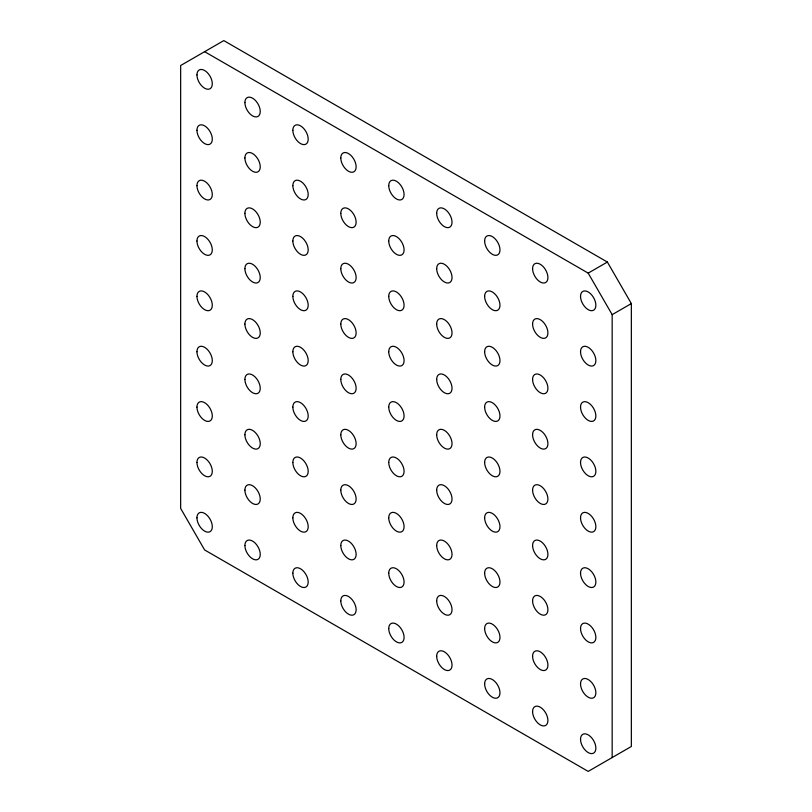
<?xml version="1.0" encoding="UTF-8"?>
<svg xmlns="http://www.w3.org/2000/svg" width="812" height="812" viewBox="0 0 812 812"><rect width="100%" height="100%" fill="white"/><g stroke="black" fill="none" stroke-linecap="round" stroke-linejoin="round"><path stroke-width="1.22" d="M204.624 51.674L588.192 273.126L607.376 262.053L631.35 303.576L631.35 746.482L588.192 771.4L204.624 549.947L180.65 508.424L180.65 65.518L223.807 40.6L607.376 262.053M612.167 757.555L612.167 314.65L631.35 303.576M588.192 273.126L612.167 314.65M580.529 517.833A10.85 6.263 60 0 0 592.029 532.144A10.85 6.263 60 0 0 592.029 516.808A10.85 6.263 60 0 0 580.529 517.833M580.529 296.38A10.85 6.263 60 0 0 592.029 310.692A10.85 6.263 60 0 0 592.029 295.355A10.85 6.263 60 0 0 580.529 296.38M580.529 462.475A10.85 6.263 60 0 0 592.029 476.786A10.85 6.263 60 0 0 592.029 461.439A10.85 6.263 60 0 0 580.529 462.475M532.581 490.154A10.85 6.263 60 0 0 544.081 504.465A10.85 6.263 60 0 0 544.081 489.128A10.85 6.263 60 0 0 532.581 490.154M532.581 268.701A10.85 6.263 60 0 0 544.081 283.012A10.85 6.263 60 0 0 544.081 267.666A10.85 6.263 60 0 0 532.581 268.701M532.581 545.512A10.85 6.263 60 0 0 544.081 559.833A10.85 6.263 60 0 0 544.081 544.487A10.85 6.263 60 0 0 532.581 545.512M532.581 324.059A10.85 6.263 60 0 0 544.081 338.371A10.85 6.263 60 0 0 544.081 323.034A10.85 6.263 60 0 0 532.581 324.059M532.581 379.427A10.85 6.263 60 0 0 544.081 393.739A10.85 6.263 60 0 0 544.081 378.392A10.85 6.263 60 0 0 532.581 379.427M580.529 351.738A10.85 6.263 60 0 0 592.029 366.06A10.85 6.263 60 0 0 592.029 350.713A10.85 6.263 60 0 0 580.529 351.738M532.581 600.88A10.85 6.263 60 0 0 544.081 615.192A10.85 6.263 60 0 0 544.081 599.855A10.85 6.263 60 0 0 532.581 600.88M532.581 656.248A10.85 6.263 60 0 0 544.081 670.56A10.85 6.263 60 0 0 544.081 655.213A10.85 6.263 60 0 0 532.581 656.248M532.581 711.606A10.85 6.263 60 0 0 544.081 725.918A10.85 6.263 60 0 0 544.081 710.581A10.85 6.263 60 0 0 532.581 711.606M580.529 407.106A10.85 6.263 60 0 0 592.029 421.418A10.85 6.263 60 0 0 592.029 406.081A10.85 6.263 60 0 0 580.529 407.106M580.529 683.927A10.85 6.263 60 0 0 592.029 698.239A10.85 6.263 60 0 0 592.029 682.902A10.85 6.263 60 0 0 580.529 683.927M580.529 628.559A10.85 6.263 60 0 0 592.029 642.881A10.85 6.263 60 0 0 592.029 627.534A10.85 6.263 60 0 0 580.529 628.559M580.529 573.201A10.85 6.263 60 0 0 592.029 587.512A10.85 6.263 60 0 0 592.029 572.166A10.85 6.263 60 0 0 580.529 573.201M580.529 739.285A10.85 6.263 60 0 0 592.029 753.607A10.85 6.263 60 0 0 592.029 738.26A10.85 6.263 60 0 0 580.529 739.285M532.581 434.785A10.85 6.263 60 0 0 544.081 449.107A10.85 6.263 60 0 0 544.081 433.76A10.85 6.263 60 0 0 532.581 434.785M484.632 241.012A10.85 6.263 60 0 0 496.142 255.333A10.85 6.263 60 0 0 496.142 239.987A10.85 6.263 60 0 0 484.632 241.012M484.632 296.38A10.85 6.263 60 0 0 496.142 310.692A10.85 6.263 60 0 0 496.142 295.355A10.85 6.263 60 0 0 484.632 296.38M484.632 351.738A10.85 6.263 60 0 0 496.142 366.06A10.85 6.263 60 0 0 496.142 350.713A10.85 6.263 60 0 0 484.632 351.738M484.632 407.106A10.85 6.263 60 0 0 496.142 421.418A10.85 6.263 60 0 0 496.142 406.081A10.85 6.263 60 0 0 484.632 407.106M484.632 462.475A10.85 6.263 60 0 0 496.142 476.786A10.85 6.263 60 0 0 496.142 461.439A10.85 6.263 60 0 0 484.632 462.475M484.632 517.833A10.85 6.263 60 0 0 496.142 532.144A10.85 6.263 60 0 0 496.142 516.808A10.85 6.263 60 0 0 484.632 517.833M484.632 573.201A10.85 6.263 60 0 0 496.142 587.512A10.85 6.263 60 0 0 496.142 572.166A10.85 6.263 60 0 0 484.632 573.201M484.632 628.559A10.85 6.263 60 0 0 496.142 642.881A10.85 6.263 60 0 0 496.142 627.534A10.85 6.263 60 0 0 484.632 628.559M484.632 683.927A10.85 6.263 60 0 0 496.142 698.239A10.85 6.263 60 0 0 496.142 682.902A10.85 6.263 60 0 0 484.632 683.927M436.683 213.333A10.85 6.263 60 0 0 448.194 227.644A10.85 6.263 60 0 0 448.194 212.308A10.85 6.263 60 0 0 436.683 213.333M436.683 268.701A10.85 6.263 60 0 0 448.194 283.012A10.85 6.263 60 0 0 448.194 267.666A10.85 6.263 60 0 0 436.683 268.701M436.683 324.059A10.85 6.263 60 0 0 448.194 338.381A10.85 6.263 60 0 0 448.194 323.034A10.85 6.263 60 0 0 436.683 324.059M436.683 379.427A10.85 6.263 60 0 0 448.194 393.739A10.85 6.263 60 0 0 448.194 378.392A10.85 6.263 60 0 0 436.683 379.427M436.683 434.785A10.85 6.263 60 0 0 448.194 449.107A10.85 6.263 60 0 0 448.194 433.76A10.85 6.263 60 0 0 436.683 434.785M436.683 490.154A10.85 6.263 60 0 0 448.194 504.465A10.85 6.263 60 0 0 448.194 489.128A10.85 6.263 60 0 0 436.683 490.154M436.683 545.512A10.85 6.263 60 0 0 448.194 559.833A10.85 6.263 60 0 0 448.194 544.487A10.85 6.263 60 0 0 436.683 545.512M436.683 600.88A10.85 6.263 60 0 0 448.194 615.192A10.85 6.263 60 0 0 448.194 599.855A10.85 6.263 60 0 0 436.683 600.88M436.683 656.248A10.85 6.263 60 0 0 448.194 670.56A10.85 6.263 60 0 0 448.194 655.213A10.85 6.263 60 0 0 436.683 656.248M388.735 185.654A10.85 6.263 60 0 0 400.245 199.965A10.85 6.263 60 0 0 400.245 184.628A10.85 6.263 60 0 0 388.735 185.654M388.735 241.012A10.85 6.263 60 0 0 400.245 255.333A10.85 6.263 60 0 0 400.245 239.987A10.85 6.263 60 0 0 388.735 241.012M388.735 296.38A10.85 6.263 60 0 0 400.245 310.692A10.85 6.263 60 0 0 400.245 295.355A10.85 6.263 60 0 0 388.735 296.38M388.735 351.748A10.85 6.263 60 0 0 400.245 366.06A10.85 6.263 60 0 0 400.245 350.713A10.85 6.263 60 0 0 388.735 351.748M388.735 407.106A10.85 6.263 60 0 0 400.245 421.418A10.85 6.263 60 0 0 400.245 406.081A10.85 6.263 60 0 0 388.735 407.106M388.735 462.475A10.85 6.263 60 0 0 400.245 476.786A10.85 6.263 60 0 0 400.245 461.439A10.85 6.263 60 0 0 388.735 462.475M388.735 517.833A10.85 6.263 60 0 0 400.245 532.154A10.85 6.263 60 0 0 400.245 516.808A10.85 6.263 60 0 0 388.735 517.833M388.735 573.201A10.85 6.263 60 0 0 400.245 587.512A10.85 6.263 60 0 0 400.245 572.176A10.85 6.263 60 0 0 388.735 573.201M388.735 628.559A10.85 6.263 60 0 0 400.245 642.881A10.85 6.263 60 0 0 400.245 627.534A10.85 6.263 60 0 0 388.735 628.559M340.796 157.975A10.85 6.263 60 0 0 352.296 172.286A10.85 6.263 60 0 0 352.296 156.939A10.85 6.263 60 0 0 340.796 157.975M340.796 213.333A10.85 6.263 60 0 0 352.296 227.644A10.85 6.263 60 0 0 352.296 212.308A10.85 6.263 60 0 0 340.796 213.333M340.796 268.701A10.85 6.263 60 0 0 352.296 283.012A10.85 6.263 60 0 0 352.296 267.666A10.85 6.263 60 0 0 340.796 268.701M340.796 324.059A10.85 6.263 60 0 0 352.296 338.381A10.85 6.263 60 0 0 352.296 323.034A10.85 6.263 60 0 0 340.796 324.059M340.796 379.427A10.85 6.263 60 0 0 352.296 393.739A10.85 6.263 60 0 0 352.296 378.402A10.85 6.263 60 0 0 340.796 379.427M340.796 434.785A10.85 6.263 60 0 0 352.296 449.107A10.85 6.263 60 0 0 352.296 433.76A10.85 6.263 60 0 0 340.796 434.785M340.796 490.154A10.85 6.263 60 0 0 352.296 504.465A10.85 6.263 60 0 0 352.296 489.128A10.85 6.263 60 0 0 340.796 490.154M340.796 545.522A10.85 6.263 60 0 0 352.296 559.833A10.85 6.263 60 0 0 352.296 544.487A10.85 6.263 60 0 0 340.796 545.522M340.796 600.88A10.85 6.263 60 0 0 352.296 615.192A10.85 6.263 60 0 0 352.296 599.855A10.85 6.263 60 0 0 340.796 600.88M292.848 130.285A10.85 6.263 60 0 0 304.358 144.607A10.85 6.263 60 0 0 304.358 129.26A10.85 6.263 60 0 0 292.848 130.285M292.848 185.654A10.85 6.263 60 0 0 304.358 199.965A10.85 6.263 60 0 0 304.358 184.628A10.85 6.263 60 0 0 292.848 185.654M292.848 241.012A10.85 6.263 60 0 0 304.358 255.333A10.85 6.263 60 0 0 304.358 239.987A10.85 6.263 60 0 0 292.848 241.012M292.848 296.38A10.85 6.263 60 0 0 304.358 310.692A10.85 6.263 60 0 0 304.358 295.355A10.85 6.263 60 0 0 292.848 296.38M292.848 351.748A10.85 6.263 60 0 0 304.358 366.06A10.85 6.263 60 0 0 304.358 350.713A10.85 6.263 60 0 0 292.848 351.748M292.848 407.106A10.85 6.263 60 0 0 304.358 421.428A10.85 6.263 60 0 0 304.358 406.081A10.85 6.263 60 0 0 292.848 407.106M292.848 462.475A10.85 6.263 60 0 0 304.358 476.786A10.85 6.263 60 0 0 304.358 461.439A10.85 6.263 60 0 0 292.848 462.475M292.848 517.833A10.85 6.263 60 0 0 304.358 532.154A10.85 6.263 60 0 0 304.358 516.808A10.85 6.263 60 0 0 292.848 517.833M292.848 573.201A10.85 6.263 60 0 0 304.358 587.512A10.85 6.263 60 0 0 304.358 572.176A10.85 6.263 60 0 0 292.848 573.201M244.899 102.606A10.85 6.263 60 0 0 256.409 116.918A10.85 6.263 60 0 0 256.409 101.581A10.85 6.263 60 0 0 244.899 102.606M244.899 157.975A10.85 6.263 60 0 0 256.409 172.286A10.85 6.263 60 0 0 256.409 156.939A10.85 6.263 60 0 0 244.899 157.975M244.899 213.333A10.85 6.263 60 0 0 256.409 227.654A10.85 6.263 60 0 0 256.409 212.308A10.85 6.263 60 0 0 244.899 213.333M244.899 268.701A10.85 6.263 60 0 0 256.409 283.012A10.85 6.263 60 0 0 256.409 267.676A10.85 6.263 60 0 0 244.899 268.701M244.899 324.059A10.85 6.263 60 0 0 256.409 338.381A10.85 6.263 60 0 0 256.409 323.034A10.85 6.263 60 0 0 244.899 324.059M244.899 379.427A10.85 6.263 60 0 0 256.409 393.739A10.85 6.263 60 0 0 256.409 378.402A10.85 6.263 60 0 0 244.899 379.427M244.899 434.785A10.85 6.263 60 0 0 256.409 449.107A10.85 6.263 60 0 0 256.409 433.76A10.85 6.263 60 0 0 244.899 434.785M244.899 490.154A10.85 6.263 60 0 0 256.409 504.465A10.85 6.263 60 0 0 256.409 489.128A10.85 6.263 60 0 0 244.899 490.154M244.899 545.522A10.85 6.263 60 0 0 256.409 559.833A10.85 6.263 60 0 0 256.409 544.487A10.85 6.263 60 0 0 244.899 545.522M196.951 74.927A10.85 6.263 60 0 0 208.461 89.239A10.85 6.263 60 0 0 208.461 73.902A10.85 6.263 60 0 0 196.951 74.927M196.951 130.285A10.85 6.263 60 0 0 208.461 144.607A10.85 6.263 60 0 0 208.461 129.26A10.85 6.263 60 0 0 196.951 130.285M196.951 185.654A10.85 6.263 60 0 0 208.461 199.965A10.85 6.263 60 0 0 208.461 184.628A10.85 6.263 60 0 0 196.951 185.654M196.951 241.022A10.85 6.263 60 0 0 208.461 255.333A10.85 6.263 60 0 0 208.461 239.987A10.85 6.263 60 0 0 196.951 241.022M196.951 296.38A10.85 6.263 60 0 0 208.461 310.692A10.85 6.263 60 0 0 208.461 295.355A10.85 6.263 60 0 0 196.951 296.38M196.951 351.748A10.85 6.263 60 0 0 208.461 366.06A10.85 6.263 60 0 0 208.461 350.713A10.85 6.263 60 0 0 196.951 351.748M196.951 407.106A10.85 6.263 60 0 0 208.461 421.428A10.85 6.263 60 0 0 208.461 406.081A10.85 6.263 60 0 0 196.951 407.106M196.951 462.475A10.85 6.263 60 0 0 208.461 476.786A10.85 6.263 60 0 0 208.461 461.449A10.85 6.263 60 0 0 196.951 462.475M196.951 517.833A10.85 6.263 60 0 0 208.461 532.154A10.85 6.263 60 0 0 208.461 516.808A10.85 6.263 60 0 0 196.951 517.833"/></g></svg>
